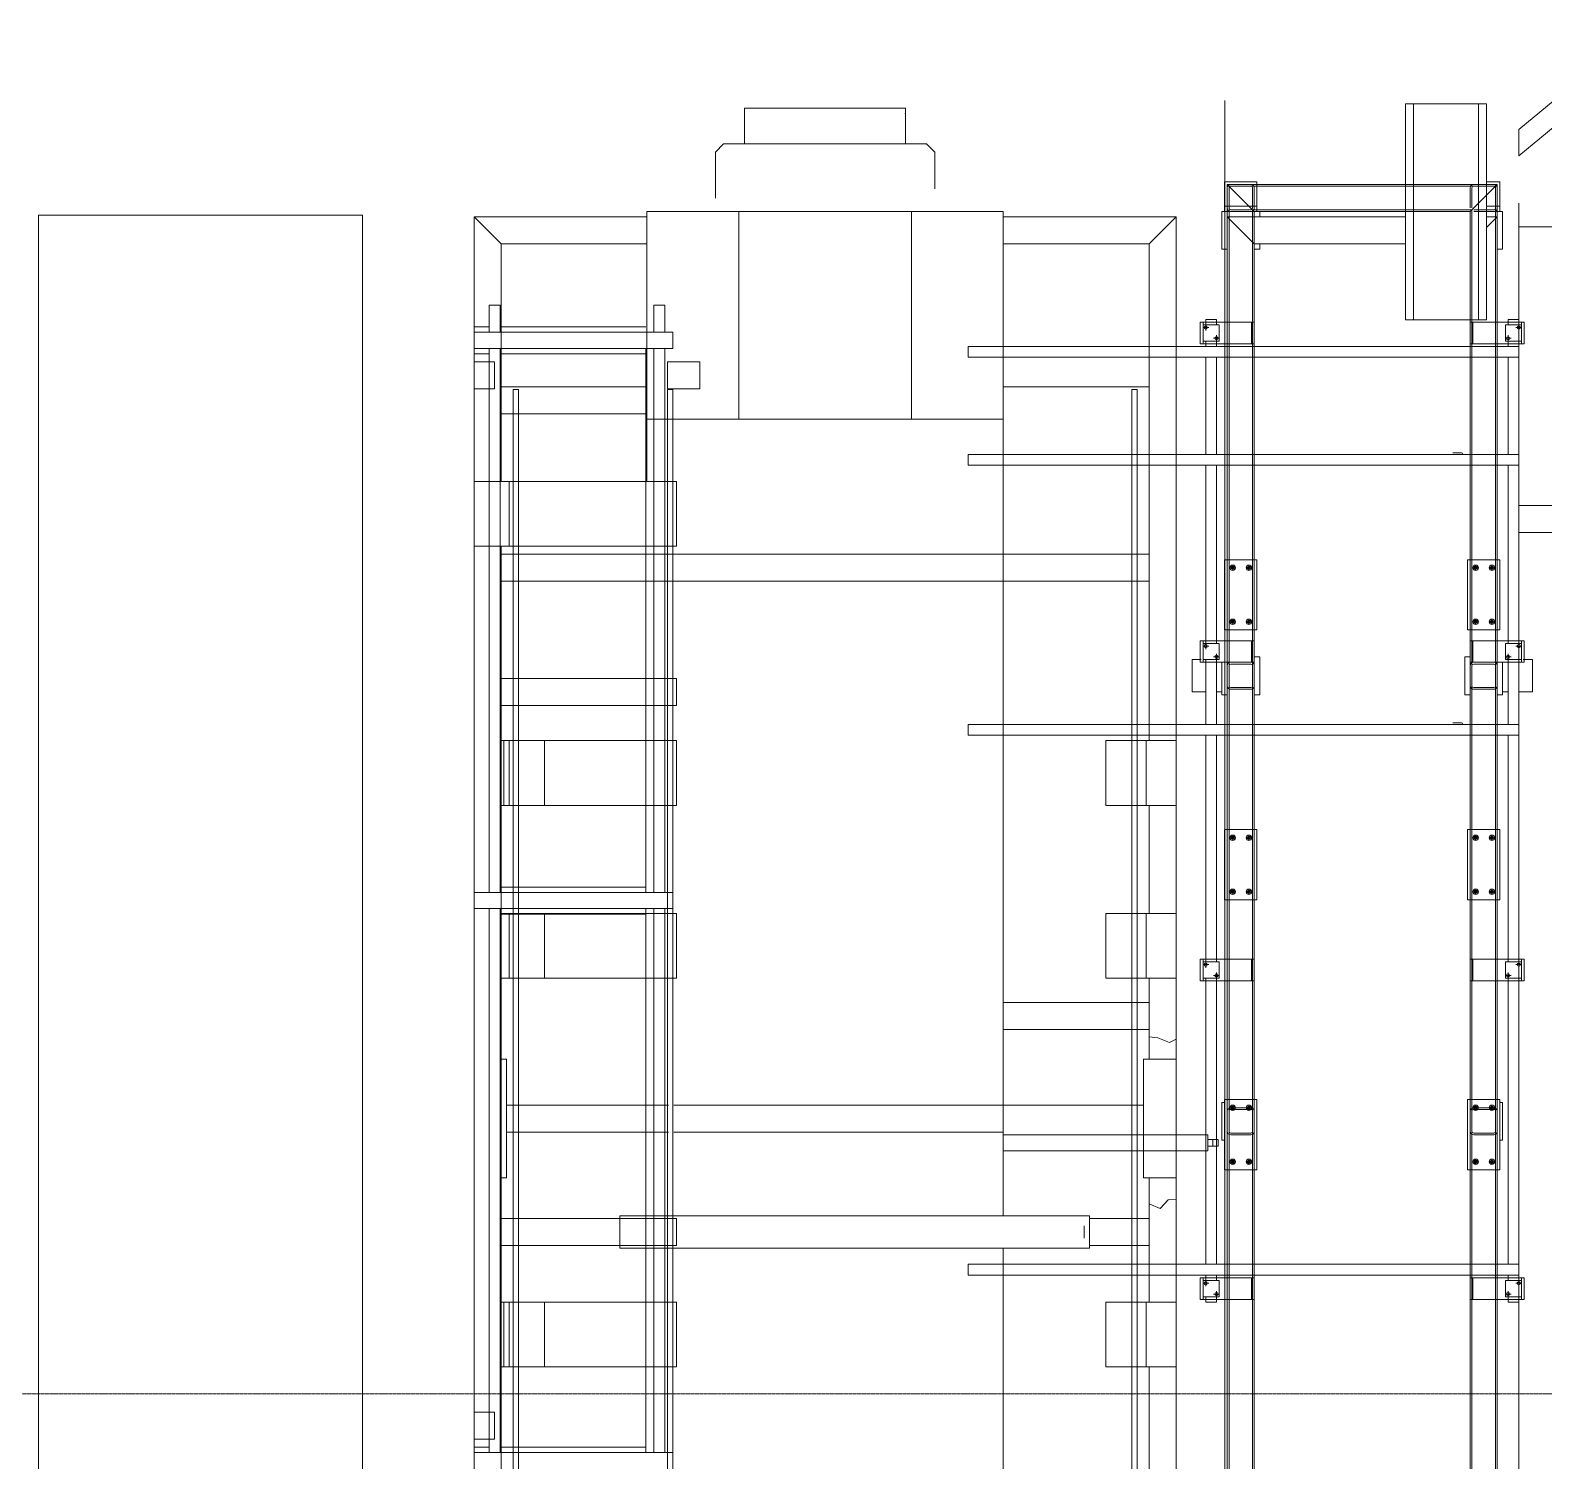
# Model space of a CAD drawing. Extents: x -59767 to 1106559, y -1290 to 1129522.
# Drawn here: x 116524 to 119327, y 281971 to 284620 of the extents above; entities that cross this region are included whole.
import ezdxf

# ---------------------------------------------------------------- set-up
doc = ezdxf.new("R2010")
doc.units = 0
doc.linetypes.add('CENTER', pattern=[2, 1.25, -0.25, 0.25, -0.25])
doc.layers.add('중간선', color=5, linetype='CONTINUOUS', lineweight=9)
doc.layers.add('중심선', color=1, linetype='CENTER', lineweight=9)

msp = doc.modelspace()

# ---------------------------------------------------------------- linework, layer by layer
at = {"layer": '중간선'}
for p, q in [((119502.6, 284620.5), (119280.8, 284436.6)), ((119508.5, 284576.6), (119280.8, 284387.8)), ((118736.2, 284490.6), (118736.2, 280490.6)), ((119070.8, 284484), (119070.8, 284084)), ((119070.8, 284484), (119220.8, 284484)), ((119085.8, 284484), (119085.8, 284084)), ((119205.8, 284484), (119205.8, 284084)), ((119220.8, 284484), (119220.8, 284084)), ((117846.8, 284476), (118144.8, 284476)), ((117846.8, 284410), (117846.8, 284476)), ((117846.8, 284476), (117846.8, 284466.5)), ((118132.8, 284476), (118144.8, 284476)), ((118144.8, 284465.5), (118143.8, 284466.5)), ((118144.8, 284476), (118144.8, 284466.5)), ((118144.8, 284410), (118144.8, 284476)), ((119280.8, 284387.8), (119280.8, 284436.6)), ((117807.8, 284410), (117792.8, 284395)), ((117792.8, 284395), (117792.8, 284309.3)), ((117807.8, 284410), (118183.8, 284410)), ((118183.8, 284410), (118198.8, 284395)), ((118198.8, 284395), (118198.8, 284326.6)), ((118735.8, 284340), (118735.8, 284285)), ((118735.8, 284340), (118795.8, 284340)), ((118795.8, 284340), (118795.8, 284285)), ((119245.8, 284340), (119220.8, 284340)), ((119245.8, 284340), (119245.8, 284285)), ((118740.8, 284335), (118740.8, 284080)), ((118870.8, 284335), (118740.8, 284335)), ((118790.8, 284285), (118740.8, 284335)), ((118744, 284331.8), (118744, 280103.2)), ((118744, 284331.8), (119237.6, 284331.8)), ((118787.6, 284328.6), (118787.6, 284291.4)), ((118790.8, 284328.6), (118790.8, 284291.4)), ((119020.8, 284335), (118870.8, 284335)), ((119240.8, 284335), (119020.8, 284335)), ((119190.8, 284285), (119240.8, 284335)), ((119190.8, 284328.6), (119190.8, 284291.4)), ((119194, 284328.6), (119194, 284291.4)), ((119237.6, 284331.8), (119237.6, 280103.2)), ((119240.8, 284335), (119240.8, 284080)), ((117665.8, 284285), (117665.8, 283785)), ((117665.8, 284285), (117835.8, 284285)), ((117835.8, 284285), (118325.8, 284285)), ((117835.8, 284285), (117835.8, 283900)), ((118155.8, 284285), (118155.8, 283900)), ((118325.8, 284285), (118325.8, 283335)), ((118730.8, 284285), (118730.8, 284215)), ((118730.8, 284285), (118800.8, 284285)), ((118735.8, 284295), (118795.8, 284295)), ((118747.2, 284288.2), (118784.4, 284288.2)), ((118784.4, 284285), (118747.2, 284285)), ((118787.6, 284288.2), (118787.6, 280146.8)), ((119194, 284288.2), (118787.6, 284288.2)), ((118790.8, 284285), (118790.8, 283640)), ((118790.8, 284285), (118870.8, 284285)), ((118800.8, 284285), (118800.8, 284275)), ((119020.8, 284285), (118870.8, 284285)), ((119020.8, 284285), (119190.8, 284285)), ((119190.8, 284285), (119190.8, 283640)), ((119194, 284288.2), (119194, 280146.8)), ((119234.4, 284288.2), (119197.2, 284288.2)), ((119197.2, 284285), (119234.4, 284285)), ((119245.8, 284295), (119220.8, 284295)), ((119250.8, 284285), (119220.8, 284285)), ((119250.8, 284285), (119250.8, 284215)), ((119280.8, 284300.5), (119280.8, 280190.5)), ((117139.1, 284277.8), (116539.1, 284277.8)), ((116539.1, 284277.8), (116539.1, 280277.8)), ((117139.1, 280277.8), (117139.1, 284277.8)), ((117345.8, 284275), (117665.8, 284275)), ((117395.8, 284225), (117345.8, 284275)), ((117345.8, 284275), (117345.8, 280100)), ((118325.8, 284275), (118645.8, 284275)), ((118595.8, 284225), (118645.8, 284275)), ((118645.8, 284275), (118645.8, 280100)), ((119070.8, 284275), (118740.8, 284275)), ((118740.8, 284275), (118740.8, 284080)), ((118740.8, 284275), (118790.8, 284225)), ((119240.8, 284275), (119220.8, 284255)), ((119240.8, 284275), (119220.8, 284275)), ((119240.8, 284275), (119240.8, 284080)), ((119280.8, 284256.6), (121887.6, 284256.6)), ((117395.8, 284225), (117665.8, 284225)), ((117395.8, 284225), (117395.8, 283785)), ((118325.8, 284225), (118595.8, 284225)), ((118595.8, 284225), (118595.8, 283305)), ((119048.1, 284225), (118790.8, 284225)), ((118790.8, 284225), (118790.8, 284035)), ((118800.8, 284225), (118800.8, 284215)), ((119070.8, 284225), (119020.8, 284225)), ((118730.8, 284215), (118740.8, 284215)), ((118790.8, 284215), (118800.8, 284215)), ((119250.8, 284215), (119240.8, 284215)), ((117373.7, 284111.3), (117373.7, 284061.3)), ((117393.7, 284111.3), (117373.7, 284111.3)), ((117393.7, 284111.3), (117393.7, 284061.3)), ((117678.7, 284111.3), (117678.7, 284061.3)), ((117698.7, 284111.3), (117678.7, 284111.3)), ((117698.7, 284111.3), (117698.7, 284061.3)), ((118700.8, 284085), (118700.8, 284075)), ((118720.8, 284085), (118700.8, 284085)), ((118720.8, 284085), (118720.8, 284075)), ((119070.8, 284084), (119220.8, 284084)), ((119190.8, 284084), (119190.8, 284035)), ((119260.8, 284085), (119260.8, 284075)), ((119280.8, 284085), (119260.8, 284085)), ((119280.8, 284085), (119280.8, 284075)), ((117373.7, 284071.3), (117345.8, 284071.3)), ((117713.7, 284061.3), (117345.8, 284061.3)), ((117663.7, 284071.3), (117393.7, 284071.3)), ((117713.7, 284061.3), (117713.7, 284031.3)), ((118790.8, 284080), (118690.8, 284080)), ((118690.8, 284080), (118690.8, 284040)), ((118695.2, 284070), (118706.4, 284070)), ((118695.8, 284080), (118700.8, 284080)), ((118695.8, 284080), (118695.8, 284040)), ((118725.8, 284075), (118695.8, 284075)), ((118700.8, 284075.6), (118700.8, 284064.4)), ((118720.8, 284080), (118785.8, 284080)), ((118725.8, 284075), (118725.8, 284045)), ((118740.8, 284080), (118740.8, 284040)), ((118785.8, 284040), (118785.8, 284080)), ((119190.8, 284080), (119290.8, 284080)), ((119260.8, 284080), (119195.8, 284080)), ((119195.8, 284040), (119195.8, 284080)), ((119240.8, 284080), (119240.8, 284040)), ((119285.8, 284075), (119255.8, 284075)), ((119255.8, 284075), (119255.8, 284045)), ((119286.4, 284070), (119275.2, 284070)), ((119285.8, 284080), (119280.8, 284080)), ((119280.8, 284075.6), (119280.8, 284064.4)), ((119285.8, 284040), (119285.8, 284080)), ((119290.8, 284080), (119290.8, 284040)), ((117713.7, 284031.3), (117345.8, 284031.3)), ((117373.7, 284031.3), (117373.7, 283023.8)), ((117393.7, 284031.3), (117393.7, 283023.8)), ((117663.7, 284031.3), (117663.7, 283023.8)), ((117678.7, 284031.3), (117678.7, 283023.8)), ((117698.7, 284031.3), (117698.7, 283023.8)), ((119280.8, 284035), (118260.8, 284035)), ((118260.8, 284035), (118260.8, 284015)), ((118790.8, 284040), (118690.8, 284040)), ((118725.8, 284045), (118695.8, 284045)), ((118695.8, 284040), (118700.8, 284040)), ((118700.8, 284045), (118700.8, 284035)), ((118715.2, 284050), (118726.4, 284050)), ((118720.8, 284055.6), (118720.8, 284044.4)), ((118720.8, 284045), (118720.8, 284035)), ((118720.8, 284040), (118785.8, 284040)), ((118740.8, 284040), (118740.8, 284035)), ((118740.8, 284040), (118740.8, 283640)), ((119190.8, 284040), (119290.8, 284040)), ((119260.8, 284040), (119195.8, 284040)), ((119240.8, 284040), (119240.8, 284035)), ((119240.8, 284040), (119240.8, 283640)), ((119266.4, 284050), (119255.2, 284050)), ((119285.8, 284045), (119255.8, 284045)), ((119260.8, 284055.6), (119260.8, 284044.4)), ((119260.8, 284045), (119260.8, 284035)), ((119280.8, 284045), (119280.8, 284035)), ((119285.8, 284040), (119280.8, 284040)), ((117373.7, 284021.3), (117345.8, 284021.3)), ((117345.8, 284006.3), (117383.7, 284006.3)), ((117383.7, 284006.3), (117383.7, 283956.3)), ((117663.7, 284021.3), (117393.7, 284021.3)), ((117703.7, 284006.3), (117703.7, 283956.3)), ((117703.7, 284006.3), (117763.7, 284006.3)), ((117763.7, 284006.3), (117763.7, 283956.3)), ((119280.8, 284015), (118260.8, 284015)), ((118700.8, 284015), (118700.8, 283835)), ((118720.8, 284015), (118720.8, 283835)), ((118740.8, 284015), (118740.8, 283835)), ((118790.8, 284015), (118790.8, 283835)), ((119190.8, 284015), (119190.8, 283835)), ((119240.8, 284015), (119240.8, 283835)), ((119260.8, 284015), (119260.8, 283835)), ((119280.8, 284015), (119280.8, 283835)), ((117345.8, 283956.3), (117383.7, 283956.3)), ((117395.8, 283960), (117665.8, 283960)), ((117417.8, 280100), (117417.8, 283955)), ((117417.8, 283955), (117427.8, 283955)), ((117427.8, 280100), (117427.8, 283955)), ((117703.7, 283956.3), (117763.7, 283956.3)), ((117703.8, 280100), (117703.8, 283955)), ((117703.8, 283955), (117713.8, 283955)), ((117713.7, 283956.3), (117713.7, 282968.8)), ((117713.8, 280100), (117713.8, 283955)), ((118325.8, 283960), (118595.8, 283960)), ((118563.8, 280100), (118563.8, 283955)), ((118563.8, 283955), (118573.8, 283955)), ((118573.8, 280100), (118573.8, 283955)), ((117395.8, 283910), (117665.8, 283910)), ((117665.8, 283900), (117835.8, 283900)), ((117835.8, 283900), (118325.8, 283900)), ((119280.8, 283835), (118260.8, 283835)), ((118260.8, 283835), (118260.8, 283815)), ((119158.8, 283838), (119174.8, 283838)), ((119176.8, 283836), (119176.8, 283835)), ((119280.8, 283815), (118260.8, 283815)), ((118700.8, 283815), (118700.8, 283485)), ((118720.8, 283815), (118720.8, 283485)), ((118740.8, 283815), (118740.8, 283640)), ((118790.8, 283815), (118790.8, 283640)), ((119190.8, 283815), (119190.8, 283640)), ((119240.8, 283815), (119240.8, 283640)), ((119260.8, 283815), (119260.8, 283485)), ((119280.8, 283815), (119280.8, 283485)), ((117345.8, 283785), (117720.8, 283785)), ((117410.8, 283785), (117720.8, 283785)), ((117410.8, 283785), (117410.8, 283665)), ((117720.8, 283785), (117720.8, 283665)), ((117720.8, 283785), (117720.8, 283665)), ((119280.8, 283740.5), (121887.6, 283740.5)), ((117345.8, 283665), (117720.8, 283665)), ((117395.8, 283665), (117395.8, 282495)), ((117410.8, 283665), (117720.8, 283665)), ((119280.8, 283690.5), (121887.6, 283690.5)), ((117395.8, 283650), (118150.8, 283650)), ((118150.8, 283650), (118595.8, 283650)), ((118735.8, 283640), (118735.8, 283510)), ((118795.8, 283640), (118735.8, 283640)), ((118795.8, 283640), (118735.8, 283640)), ((118735.8, 283640), (118735.8, 283510)), ((118740.8, 283640), (118740.8, 283510)), ((118790.8, 283640), (118790.8, 283510)), ((118795.8, 283640), (118795.8, 283635)), ((118795.8, 283640), (118795.8, 283510)), ((119245.8, 283640), (119185.8, 283640)), ((119185.8, 283640), (119185.8, 283635)), ((119185.8, 283640), (119185.8, 283510)), ((119185.8, 283640), (119245.8, 283640)), ((119190.8, 283640), (119190.8, 283510)), ((119240.8, 283640), (119240.8, 283510)), ((119245.8, 283640), (119245.8, 283510)), ((119245.8, 283640), (119245.8, 283510)), ((118740.8, 283635), (118740.8, 283515)), ((118745.8, 283625), (118755.8, 283625)), ((118750.8, 283620), (118750.8, 283630)), ((118785.8, 283625), (118775.8, 283625)), ((118780.8, 283620), (118780.8, 283630)), ((119195.8, 283625), (119205.8, 283625)), ((119200.8, 283620), (119200.8, 283630)), ((119235.8, 283625), (119225.8, 283625)), ((119230.8, 283620), (119230.8, 283630)), ((119240.8, 283635), (119240.8, 283515)), ((117395.8, 283600), (118150.8, 283600)), ((118150.8, 283600), (118595.8, 283600)), ((118745.8, 283525), (118755.8, 283525)), ((118750.8, 283530), (118750.8, 283520)), ((118785.8, 283525), (118775.8, 283525)), ((118780.8, 283530), (118780.8, 283520)), ((119195.8, 283525), (119205.8, 283525)), ((119200.8, 283530), (119200.8, 283520)), ((119235.8, 283525), (119225.8, 283525)), ((119230.8, 283530), (119230.8, 283520)), ((118795.8, 283510), (118735.8, 283510)), ((118795.8, 283510), (118735.8, 283510)), ((118740.8, 283510), (118740.8, 283490)), ((118740.8, 283510), (118740.8, 283490)), ((118790.8, 283510), (118790.8, 283335)), ((118790.8, 283510), (118790.8, 283140)), ((118795.8, 283515), (118795.8, 283510)), ((119185.8, 283515), (119185.8, 283510)), ((119245.8, 283510), (119185.8, 283510)), ((119185.8, 283510), (119245.8, 283510)), ((119190.8, 283510), (119190.8, 283335)), ((119190.8, 283510), (119190.8, 283140)), ((119240.8, 283510), (119240.8, 283490)), ((119240.8, 283510), (119240.8, 283490)), ((118790.8, 283490), (118690.8, 283490)), ((118690.8, 283490), (118690.8, 283450)), ((118695.2, 283480), (118706.4, 283480)), ((118695.8, 283490), (118695.8, 283450)), ((118695.8, 283490), (118700.8, 283490)), ((118725.8, 283485), (118695.8, 283485)), ((118700.8, 283485.6), (118700.8, 283474.4)), ((118720.8, 283490), (118785.8, 283490)), ((118725.8, 283485), (118725.8, 283455)), ((118740.8, 283490), (118740.8, 283450)), ((118785.8, 283450), (118785.8, 283490)), ((119190.8, 283490), (119290.8, 283490)), ((119195.8, 283450), (119195.8, 283490)), ((119260.8, 283490), (119195.8, 283490)), ((119240.8, 283490), (119240.8, 283450)), ((119255.8, 283485), (119255.8, 283455)), ((119285.8, 283485), (119255.8, 283485)), ((119286.4, 283480), (119275.2, 283480)), ((119285.8, 283490), (119280.8, 283490)), ((119280.8, 283485.6), (119280.8, 283474.4)), ((119285.8, 283450), (119285.8, 283490)), ((119290.8, 283490), (119290.8, 283450)), ((118675.8, 283395), (118675.8, 283455)), ((118675.8, 283455), (118692.1, 283455)), ((118790.8, 283450), (118690.8, 283450)), ((118725.8, 283455), (118695.8, 283455)), ((118695.8, 283450), (118700.8, 283450)), ((118700.8, 283455), (118700.8, 283335)), ((118715.2, 283460), (118726.4, 283460)), ((118720.8, 283465.6), (118720.8, 283454.4)), ((118720.8, 283455), (118720.8, 283335)), ((118720.8, 283450), (118785.8, 283450)), ((118730.8, 283390), (118730.8, 283450)), ((118740.8, 283450), (118740.8, 283335)), ((118740.8, 283450), (118740.8, 283140)), ((118784.4, 283446.8), (118747.2, 283446.8)), ((118787.6, 283406.4), (118787.6, 283443.6)), ((118790.8, 283460), (118800.8, 283460)), ((118800.8, 283390), (118800.8, 283460)), ((119180.8, 283460), (119180.8, 283390)), ((119190.8, 283460), (119180.8, 283460)), ((119190.8, 283450), (119290.8, 283450)), ((119194, 283406.4), (119194, 283443.6)), ((119260.8, 283450), (119195.8, 283450)), ((119197.2, 283446.8), (119234.4, 283446.8)), ((119240.8, 283450), (119240.8, 283335)), ((119240.8, 283450), (119240.8, 283140)), ((119250.8, 283450), (119250.8, 283390)), ((119266.4, 283460), (119255.2, 283460)), ((119285.8, 283455), (119255.8, 283455)), ((119260.8, 283465.6), (119260.8, 283454.4)), ((119260.8, 283455), (119260.8, 283335)), ((119260.8, 283455), (119260.8, 283395)), ((119280.8, 283455), (119280.8, 283335)), ((119285.8, 283450), (119280.8, 283450)), ((119305.8, 283455), (119288.8, 283455)), ((119305.8, 283455), (119305.8, 283395)), ((117395.8, 283370), (117395.8, 283420)), ((117395.8, 283420), (117720.8, 283420)), ((117720.8, 283420), (117720.8, 283370)), ((118675.8, 283395), (118700.8, 283395)), ((118720.8, 283395), (118730.8, 283395)), ((118730.8, 283390), (118740.8, 283390)), ((118784.4, 283403.2), (118747.2, 283403.2)), ((118784.4, 283400), (118747.2, 283400)), ((118790.8, 283390), (118800.8, 283390)), ((119190.8, 283390), (119180.8, 283390)), ((119197.2, 283403.2), (119234.4, 283403.2)), ((119197.2, 283400), (119234.4, 283400)), ((119250.8, 283390), (119240.8, 283390)), ((119260.8, 283395), (119250.8, 283395)), ((119305.8, 283395), (119280.8, 283395)), ((117720.8, 283370), (117395.8, 283370)), ((118260.8, 283335), (119280.8, 283335)), ((118260.8, 283335), (118260.8, 283315)), ((118325.8, 283335), (118325.8, 282425)), ((119158.8, 283338), (119174.8, 283338)), ((119176.8, 283336), (119176.8, 283335)), ((117395.8, 283305), (117475.8, 283305)), ((117400.8, 283305), (117400.8, 283185)), ((117410.8, 283305), (117720.8, 283305)), ((117410.8, 283305), (117410.8, 283185)), ((117475.8, 283305), (117475.8, 283185)), ((117720.8, 283305), (117720.8, 283185)), ((119280.8, 283315), (118260.8, 283315)), ((118515.8, 283305), (118515.8, 283185)), ((118645.8, 283305), (118515.8, 283305)), ((118590.8, 283305), (118590.8, 283185)), ((118700.8, 283315), (118700.8, 282895)), ((118720.8, 283315), (118720.8, 282895)), ((118740.8, 283315), (118740.8, 283140)), ((118790.8, 283315), (118790.8, 283140)), ((119190.8, 283315), (119190.8, 283140)), ((119240.8, 283315), (119240.8, 283140)), ((119260.8, 283315), (119260.8, 282895)), ((119280.8, 283315), (119280.8, 282895)), ((117395.8, 283185), (117475.8, 283185)), ((117410.8, 283185), (117720.8, 283185)), ((118645.8, 283185), (118515.8, 283185)), ((118595.8, 283185), (118595.8, 282985)), ((118735.8, 283140), (118735.8, 283010)), ((118795.8, 283140), (118735.8, 283140)), ((118795.8, 283140), (118735.8, 283140)), ((118735.8, 283140), (118735.8, 283010)), ((118740.8, 283140), (118740.8, 283010)), ((118740.8, 283135), (118740.8, 283015)), ((118790.8, 283140), (118790.8, 283010)), ((118795.8, 283140), (118795.8, 283135)), ((118795.8, 283140), (118795.8, 283010)), ((119245.8, 283140), (119185.8, 283140)), ((119185.8, 283140), (119185.8, 283135)), ((119185.8, 283140), (119185.8, 283010)), ((119185.8, 283140), (119245.8, 283140)), ((119190.8, 283140), (119190.8, 283010)), ((119240.8, 283140), (119240.8, 283010)), ((119240.8, 283135), (119240.8, 283015)), ((119245.8, 283140), (119245.8, 283010)), ((119245.8, 283140), (119245.8, 283010)), ((118745.8, 283125), (118755.8, 283125)), ((118750.8, 283120), (118750.8, 283130)), ((118785.8, 283125), (118775.8, 283125)), ((118780.8, 283120), (118780.8, 283130)), ((119195.8, 283125), (119205.8, 283125)), ((119200.8, 283120), (119200.8, 283130)), ((119235.8, 283125), (119225.8, 283125)), ((119230.8, 283120), (119230.8, 283130)), ((117713.7, 283023.8), (117345.8, 283023.8)), ((117663.7, 283033.8), (117393.7, 283033.8)), ((118745.8, 283025), (118755.8, 283025)), ((118750.8, 283030), (118750.8, 283020)), ((118785.8, 283025), (118775.8, 283025)), ((118780.8, 283030), (118780.8, 283020)), ((119195.8, 283025), (119205.8, 283025)), ((119200.8, 283030), (119200.8, 283020)), ((119235.8, 283025), (119225.8, 283025)), ((119230.8, 283030), (119230.8, 283020)), ((117713.7, 282993.8), (117345.8, 282993.8)), ((117373.7, 282993.8), (117373.7, 281986.3)), ((117393.7, 282993.8), (117393.7, 281986.3)), ((117663.7, 282993.8), (117663.7, 281986.3)), ((117678.7, 282993.8), (117678.7, 281986.3)), ((117698.7, 282993.8), (117698.7, 281986.3)), ((118795.8, 283010), (118735.8, 283010)), ((118795.8, 283010), (118735.8, 283010)), ((118740.8, 283010), (118740.8, 282900)), ((118740.8, 283010), (118740.8, 282900)), ((118790.8, 283010), (118790.8, 282835)), ((118790.8, 283010), (118790.8, 282640)), ((118795.8, 283015), (118795.8, 283010)), ((119185.8, 283015), (119185.8, 283010)), ((119245.8, 283010), (119185.8, 283010)), ((119185.8, 283010), (119245.8, 283010)), ((119190.8, 283010), (119190.8, 282835)), ((119190.8, 283010), (119190.8, 282640)), ((119240.8, 283010), (119240.8, 282900)), ((119240.8, 283010), (119240.8, 282900)), ((117663.7, 282983.8), (117393.7, 282983.8)), ((117395.8, 282985), (117475.8, 282985)), ((117410.8, 282985), (117720.8, 282985)), ((117410.8, 282985), (117410.8, 282865)), ((117475.8, 282985), (117475.8, 282865)), ((117703.7, 282968.8), (117703.7, 282918.8)), ((117720.8, 282985), (117720.8, 282865)), ((118515.8, 282985), (118515.8, 282865)), ((118645.8, 282985), (118515.8, 282985)), ((118590.8, 282985), (118590.8, 282865)), ((117713.7, 282918.8), (117713.7, 282061.3)), ((118790.8, 282900), (118690.8, 282900)), ((118690.8, 282900), (118690.8, 282860)), ((118695.2, 282890), (118706.4, 282890)), ((118695.8, 282900), (118695.8, 282860)), ((118695.8, 282900), (118700.8, 282900)), ((118725.8, 282895), (118695.8, 282895)), ((118700.8, 282895.6), (118700.8, 282884.4)), ((118720.8, 282900), (118785.8, 282900)), ((118725.8, 282895), (118725.8, 282865)), ((118740.8, 282900), (118740.8, 282860)), ((118785.8, 282860), (118785.8, 282900)), ((119190.8, 282900), (119290.8, 282900)), ((119195.8, 282860), (119195.8, 282900)), ((119260.8, 282900), (119195.8, 282900)), ((119240.8, 282900), (119240.8, 282860)), ((119285.8, 282895), (119255.8, 282895)), ((119255.8, 282895), (119255.8, 282865)), ((119286.4, 282890), (119275.2, 282890)), ((119285.8, 282900), (119280.8, 282900)), ((119280.8, 282895.6), (119280.8, 282884.4)), ((119285.8, 282860), (119285.8, 282900)), ((119290.8, 282900), (119290.8, 282860)), ((117395.8, 282865), (117475.8, 282865)), ((117410.8, 282865), (117720.8, 282865)), ((118645.8, 282865), (118515.8, 282865)), ((118595.8, 282865), (118595.8, 282715)), ((118790.8, 282860), (118690.8, 282860)), ((118725.8, 282865), (118695.8, 282865)), ((118695.8, 282860), (118700.8, 282860)), ((118700.8, 282865), (118700.8, 282335)), ((118715.2, 282870), (118726.4, 282870)), ((118720.8, 282875.6), (118720.8, 282864.4)), ((118720.8, 282865), (118720.8, 282335)), ((118720.8, 282860), (118785.8, 282860)), ((118740.8, 282860), (118740.8, 282835)), ((118740.8, 282860), (118740.8, 282640)), ((119190.8, 282860), (119290.8, 282860)), ((119260.8, 282860), (119195.8, 282860)), ((119240.8, 282860), (119240.8, 282835)), ((119240.8, 282860), (119240.8, 282640)), ((119266.4, 282870), (119255.2, 282870)), ((119285.8, 282865), (119255.8, 282865)), ((119260.8, 282875.6), (119260.8, 282864.4)), ((119260.8, 282865), (119260.8, 282335)), ((119280.8, 282865), (119280.8, 282335)), ((119285.8, 282860), (119280.8, 282860)), ((118325.8, 282820), (118595.8, 282820)), ((118740.8, 282815), (118740.8, 282640)), ((118790.8, 282815), (118790.8, 282640)), ((119190.8, 282815), (119190.8, 282640)), ((119240.8, 282815), (119240.8, 282640)), ((118325.8, 282770), (118595.8, 282770)), ((118595.8, 282756.2), (118612.1, 282754.6)), ((118612.1, 282754.6), (118633.6, 282746)), ((118633.6, 282746), (118645.8, 282751.8)), ((117395.8, 282715), (117405.8, 282715)), ((117405.8, 282715), (117405.8, 282495)), ((118585.8, 282715), (118585.8, 282495)), ((118645.8, 282715), (118585.8, 282715)), ((117405.8, 282630), (117705.8, 282630)), ((117715.8, 282630), (118325.8, 282630)), ((118325.8, 282630), (118585.8, 282630)), ((118730.8, 282635), (118730.8, 282565)), ((118735.8, 282635), (118730.8, 282635)), ((118735.8, 282640), (118735.8, 282510)), ((118795.8, 282640), (118735.8, 282640)), ((118795.8, 282640), (118735.8, 282640)), ((118735.8, 282640), (118735.8, 282510)), ((118740.8, 282640), (118740.8, 282510)), ((118740.8, 282635), (118740.8, 282515)), ((118750.8, 282620), (118750.8, 282630)), ((118780.8, 282620), (118780.8, 282630)), ((118790.8, 282640), (118790.8, 282510)), ((118795.8, 282640), (118795.8, 282635)), ((118795.8, 282640), (118795.8, 282510)), ((119245.8, 282640), (119185.8, 282640)), ((119185.8, 282640), (119185.8, 282635)), ((119185.8, 282640), (119185.8, 282510)), ((119185.8, 282640), (119245.8, 282640)), ((119190.8, 282640), (119190.8, 282510)), ((119200.8, 282620), (119200.8, 282630)), ((119230.8, 282620), (119230.8, 282630)), ((119240.8, 282640), (119240.8, 282510)), ((119240.8, 282635), (119240.8, 282515)), ((119245.8, 282640), (119245.8, 282510)), ((119245.8, 282640), (119245.8, 282510)), ((119250.8, 282635), (119245.8, 282635)), ((119250.8, 282635), (119250.8, 282565)), ((118745.8, 282625), (118755.8, 282625)), ((118784.4, 282625), (118747.2, 282625)), ((118784.4, 282621.8), (118747.2, 282621.8)), ((118785.8, 282625), (118775.8, 282625)), ((118787.6, 282581.4), (118787.6, 282618.6)), ((119194, 282581.4), (119194, 282618.6)), ((119195.8, 282625), (119205.8, 282625)), ((119197.2, 282625), (119234.4, 282625)), ((119197.2, 282621.8), (119234.4, 282621.8)), ((119235.8, 282625), (119225.8, 282625)), ((117405.8, 282580), (117705.8, 282580)), ((117715.8, 282580), (118325.8, 282580)), ((118325.8, 282575), (118704.8, 282575)), ((118704.8, 282545), (118704.8, 282575)), ((118784.4, 282578.2), (118747.2, 282578.2)), ((118784.4, 282575), (118747.2, 282575)), ((119197.2, 282578.2), (119234.4, 282578.2)), ((119197.2, 282575), (119234.4, 282575)), ((118325.8, 282545), (118704.8, 282545)), ((118704.8, 282566), (118723.8, 282566)), ((118704.8, 282554), (118723.8, 282554)), ((118713.8, 282554), (118713.8, 282566)), ((118723.8, 282554), (118723.8, 282566)), ((118735.8, 282565), (118730.8, 282565)), ((119250.8, 282565), (119245.8, 282565)), ((118745.8, 282525), (118755.8, 282525)), ((118750.8, 282530), (118750.8, 282520)), ((118785.8, 282525), (118775.8, 282525)), ((118780.8, 282530), (118780.8, 282520)), ((118795.8, 282515), (118795.8, 282510)), ((119185.8, 282515), (119185.8, 282510)), ((119195.8, 282525), (119205.8, 282525)), ((119200.8, 282530), (119200.8, 282520)), ((119235.8, 282525), (119225.8, 282525)), ((119230.8, 282530), (119230.8, 282520)), ((117395.8, 282495), (117395.8, 281295)), ((117395.8, 282495), (117405.8, 282495)), ((118645.8, 282495), (118585.8, 282495)), ((118595.8, 282495), (118595.8, 282265)), ((118795.8, 282510), (118735.8, 282510)), ((118795.8, 282510), (118735.8, 282510)), ((118740.8, 282510), (118740.8, 282335)), ((118740.8, 282510), (118740.8, 282310)), ((118790.8, 282510), (118790.8, 282335)), ((118790.8, 282510), (118790.8, 281700)), ((119245.8, 282510), (119185.8, 282510)), ((119185.8, 282510), (119245.8, 282510)), ((119190.8, 282510), (119190.8, 282335)), ((119190.8, 282510), (119190.8, 281700)), ((119240.8, 282510), (119240.8, 282335)), ((119240.8, 282510), (119240.8, 282310)), ((118595.8, 282446.8), (118616.4, 282438.3)), ((118616.4, 282438.3), (118631.4, 282454.4)), ((118631.4, 282454.4), (118645.8, 282455.3)), ((117395.8, 282420), (117615.8, 282420)), ((117395.8, 282370), (117395.8, 282420)), ((117395.8, 282420), (117720.8, 282420)), ((117615.8, 282425), (118485.8, 282425)), ((117615.8, 282425), (117615.8, 282365)), ((117720.8, 282420), (117720.8, 282370)), ((118475.8, 282406.5), (118475.8, 282383.5)), ((118485.8, 282425), (118485.8, 282365)), ((118485.8, 282420), (118595.8, 282420)), ((117395.8, 282370), (117615.8, 282370)), ((117720.8, 282370), (117395.8, 282370)), ((117615.8, 282365), (118485.8, 282365)), ((118325.8, 282365), (118325.8, 281830)), ((118485.8, 282370), (118595.8, 282370)), ((119280.8, 282335), (118260.8, 282335)), ((118260.8, 282335), (118260.8, 282315)), ((119280.8, 282315), (118260.8, 282315)), ((118790.8, 282310), (118690.8, 282310)), ((118690.8, 282310), (118690.8, 282270)), ((118695.2, 282300), (118706.4, 282300)), ((118695.8, 282310), (118700.8, 282310)), ((118695.8, 282310), (118695.8, 282270)), ((118725.8, 282305), (118695.8, 282305)), ((118700.8, 282315), (118700.8, 282305)), ((118700.8, 282305.6), (118700.8, 282294.4)), ((118720.8, 282315), (118720.8, 282305)), ((118720.8, 282310), (118785.8, 282310)), ((118725.8, 282305), (118725.8, 282275)), ((118740.8, 282315), (118740.8, 282310)), ((118740.8, 282310), (118740.8, 282270)), ((118785.8, 282270), (118785.8, 282310)), ((118790.8, 282315), (118790.8, 281895)), ((119190.8, 282315), (119190.8, 281895)), ((119190.8, 282310), (119290.8, 282310)), ((119260.8, 282310), (119195.8, 282310)), ((119195.8, 282270), (119195.8, 282310)), ((119240.8, 282315), (119240.8, 282310)), ((119240.8, 282310), (119240.8, 282270)), ((119285.8, 282305), (119255.8, 282305)), ((119255.8, 282305), (119255.8, 282275)), ((119260.8, 282315), (119260.8, 282305)), ((119286.4, 282300), (119275.2, 282300)), ((119280.8, 282315), (119280.8, 282305)), ((119285.8, 282310), (119280.8, 282310)), ((119280.8, 282305.6), (119280.8, 282294.4)), ((119285.8, 282270), (119285.8, 282310)), ((119290.8, 282310), (119290.8, 282270)), ((117395.8, 282265), (117475.8, 282265)), ((117400.8, 282265), (117400.8, 282145)), ((117410.8, 282265), (117720.8, 282265)), ((117410.8, 282265), (117410.8, 282145)), ((117475.8, 282265), (117475.8, 282145)), ((117720.8, 282265), (117720.8, 282145)), ((118515.8, 282265), (118515.8, 282145)), ((118645.8, 282265), (118515.8, 282265)), ((118590.8, 282265), (118590.8, 282145)), ((118790.8, 282270), (118690.8, 282270)), ((118725.8, 282275), (118695.8, 282275)), ((118695.8, 282270), (118700.8, 282270)), ((118700.8, 282275), (118700.8, 282265)), ((118720.8, 282265), (118700.8, 282265)), ((118715.2, 282280), (118726.4, 282280)), ((118720.8, 282285.6), (118720.8, 282274.4)), ((118720.8, 282275), (118720.8, 282265)), ((118720.8, 282270), (118785.8, 282270)), ((118740.8, 282270), (118740.8, 281940)), ((118740.8, 282270), (118740.8, 281940)), ((119190.8, 282270), (119290.8, 282270)), ((119260.8, 282270), (119195.8, 282270)), ((119240.8, 282270), (119240.8, 281940)), ((119240.8, 282270), (119240.8, 281940)), ((119266.4, 282280), (119255.2, 282280)), ((119285.8, 282275), (119255.8, 282275)), ((119260.8, 282285.6), (119260.8, 282274.4)), ((119260.8, 282275), (119260.8, 282265)), ((119280.8, 282265), (119260.8, 282265)), ((119280.8, 282275), (119280.8, 282265)), ((119285.8, 282270), (119280.8, 282270)), ((117395.8, 282145), (117475.8, 282145)), ((117410.8, 282145), (117720.8, 282145)), ((118645.8, 282145), (118515.8, 282145)), ((118595.8, 282145), (118595.8, 281865)), ((117345.8, 282061.3), (117383.7, 282061.3)), ((117383.7, 282011.3), (117383.7, 282061.3)), ((117703.7, 282011.3), (117703.7, 282061.3)), ((117345.8, 282011.3), (117383.7, 282011.3)), ((117713.7, 282011.3), (117713.7, 281023.8)), ((117373.7, 281996.3), (117345.8, 281996.3)), ((117713.7, 281986.3), (117345.8, 281986.3)), ((117663.7, 281996.3), (117393.7, 281996.3))]:
    msp.add_line(p, q, dxfattribs=at)
for centre, radius in [((118700.8, 284070), 3), ((119280.8, 284070), 3), ((118720.8, 284050), 3), ((119260.8, 284050), 3), ((118750.8, 283625), 3), ((118750.8, 283625), 2.46), ((118780.8, 283625), 3), ((118780.8, 283625), 2.46), ((119200.8, 283625), 3), ((119200.8, 283625), 2.46), ((119230.8, 283625), 3), ((119230.8, 283625), 2.46), ((118750.8, 283525), 3), ((118750.8, 283525), 2.46), ((118780.8, 283525), 3), ((118780.8, 283525), 2.46), ((119200.8, 283525), 3), ((119200.8, 283525), 2.46), ((119230.8, 283525), 3), ((119230.8, 283525), 2.46), ((118700.8, 283480), 3), ((119280.8, 283480), 3), ((118720.8, 283460), 3), ((119260.8, 283460), 3), ((118750.8, 283125), 3), ((118750.8, 283125), 2.46), ((118780.8, 283125), 3), ((118780.8, 283125), 2.46), ((119200.8, 283125), 3), ((119200.8, 283125), 2.46), ((119230.8, 283125), 3), ((119230.8, 283125), 2.46), ((118750.8, 283025), 3), ((118750.8, 283025), 2.46), ((118780.8, 283025), 3), ((118780.8, 283025), 2.46), ((119200.8, 283025), 3), ((119200.8, 283025), 2.46), ((119230.8, 283025), 3), ((119230.8, 283025), 2.46), ((118700.8, 282890), 3), ((119280.8, 282890), 3), ((118720.8, 282870), 3), ((119260.8, 282870), 3), ((118750.8, 282625), 3), ((118750.8, 282625), 2.46), ((118780.8, 282625), 3), ((118780.8, 282625), 2.46), ((119200.8, 282625), 3), ((119200.8, 282625), 2.46), ((119230.8, 282625), 3), ((119230.8, 282625), 2.46), ((118750.8, 282525), 3), ((118750.8, 282525), 2.46), ((118780.8, 282525), 3), ((118780.8, 282525), 2.46), ((119200.8, 282525), 3), ((119200.8, 282525), 2.46), ((119230.8, 282525), 3), ((119230.8, 282525), 2.46), ((118700.8, 282300), 3), ((119280.8, 282300), 3), ((118720.8, 282280), 3), ((119260.8, 282280), 3)]:
    msp.add_circle(centre, radius, dxfattribs=at)
for centre, radius, start, end in [((118747.2, 284328.6), 6.4, 90, 180), ((118747.2, 284328.6), 3.2, 90, 180), ((118784.4, 284328.6), 6.4, 0, 90), ((118784.4, 284328.6), 3.2, 0, 90), ((119197.2, 284328.6), 6.4, 90, 180), ((119197.2, 284328.6), 3.2, 90, 180), ((119234.4, 284328.6), 6.4, 0, 90), ((119234.4, 284328.6), 3.2, 0, 90), ((118747.2, 284291.4), 6.4, 180, 270), ((118747.2, 284291.4), 3.2, 180, 270), ((118784.4, 284291.4), 3.2, 270, 0), ((118784.4, 284291.4), 6.4, 270, 0), ((119234.4, 284291.4), 6.4, 270, 0), ((119234.4, 284291.4), 3.2, 270, 0), ((119174.8, 283836), 2, 0, 90), ((118750.8, 283625), 5, 90, 270), ((118750.8, 283625), 5, 270, 90), ((118780.8, 283625), 5, 90, 270), ((118780.8, 283625), 5, 270, 90), ((119200.8, 283625), 5, 90, 270), ((119200.8, 283625), 5, 270, 90), ((119230.8, 283625), 5, 90, 270), ((119230.8, 283625), 5, 270, 90), ((118750.8, 283525), 5, 90, 270), ((118750.8, 283525), 5, 270, 90), ((118780.8, 283525), 5, 90, 270), ((118780.8, 283525), 5, 270, 90), ((119200.8, 283525), 5, 90, 270), ((119200.8, 283525), 5, 270, 90), ((119230.8, 283525), 5, 90, 270), ((119230.8, 283525), 5, 270, 90), ((118747.2, 283443.6), 6.4, 90, 180), ((118747.2, 283443.6), 3.2, 90, 180), ((118784.4, 283443.6), 6.4, 0, 90), ((118784.4, 283443.6), 3.2, 0, 90), ((119197.2, 283443.6), 6.4, 90, 180), ((119197.2, 283443.6), 3.2, 90, 180), ((119234.4, 283443.6), 6.4, 0, 90), ((119234.4, 283443.6), 3.2, 0, 90), ((118747.2, 283406.4), 6.4, 180, 270), ((118747.2, 283406.4), 3.2, 180, 270), ((118784.4, 283406.4), 3.2, 270, 0), ((118784.4, 283406.4), 6.4, 270, 0), ((119197.2, 283406.4), 6.4, 180, 270), ((119197.2, 283406.4), 3.2, 180, 270), ((119234.4, 283406.4), 3.2, 270, 0), ((119234.4, 283406.4), 6.4, 270, 0), ((119174.8, 283336), 2, 0, 90), ((118750.8, 283125), 5, 90, 270), ((118750.8, 283125), 5, 270, 90), ((118780.8, 283125), 5, 90, 270), ((118780.8, 283125), 5, 270, 90), ((119200.8, 283125), 5, 90, 270), ((119200.8, 283125), 5, 270, 90), ((119230.8, 283125), 5, 90, 270), ((119230.8, 283125), 5, 270, 90), ((118750.8, 283025), 5, 90, 270), ((118750.8, 283025), 5, 270, 90), ((118780.8, 283025), 5, 90, 270), ((118780.8, 283025), 5, 270, 90), ((119200.8, 283025), 5, 90, 270), ((119200.8, 283025), 5, 270, 90), ((119230.8, 283025), 5, 90, 270), ((119230.8, 283025), 5, 270, 90), ((118750.8, 282625), 5, 90, 270), ((118750.8, 282625), 5, 270, 90), ((118780.8, 282625), 5, 90, 270), ((118780.8, 282625), 5, 270, 90), ((119200.8, 282625), 5, 90, 270), ((119200.8, 282625), 5, 270, 90), ((119230.8, 282625), 5, 90, 270), ((119230.8, 282625), 5, 270, 90), ((118747.2, 282618.6), 6.4, 90, 180), ((118747.2, 282618.6), 3.2, 90, 180), ((118784.4, 282618.6), 6.4, 0, 90), ((118784.4, 282618.6), 3.2, 0, 90), ((119197.2, 282618.6), 6.4, 90, 180), ((119197.2, 282618.6), 3.2, 90, 180), ((119234.4, 282618.6), 6.4, 0, 90), ((119234.4, 282618.6), 3.2, 0, 90), ((118747.2, 282581.4), 6.4, 180, 270), ((118747.2, 282581.4), 3.2, 180, 270), ((118784.4, 282581.4), 3.2, 270, 0), ((118784.4, 282581.4), 6.4, 270, 0), ((119197.2, 282581.4), 6.4, 180, 270), ((119197.2, 282581.4), 3.2, 180, 270), ((119234.4, 282581.4), 3.2, 270, 0), ((119234.4, 282581.4), 6.4, 270, 0), ((118750.8, 282525), 5, 90, 270), ((118750.8, 282525), 5, 270, 90), ((118780.8, 282525), 5, 90, 270), ((118780.8, 282525), 5, 270, 90), ((119200.8, 282525), 5, 90, 270), ((119200.8, 282525), 5, 270, 90), ((119230.8, 282525), 5, 90, 270), ((119230.8, 282525), 5, 270, 90)]:
    msp.add_arc(centre, radius, start, end, dxfattribs=at)
at = {"layer": '중심선'}
msp.add_line((154858.2, 282094.9), (62208.2, 282094.9), dxfattribs=at)

doc.saveas('drawing.dxf')
